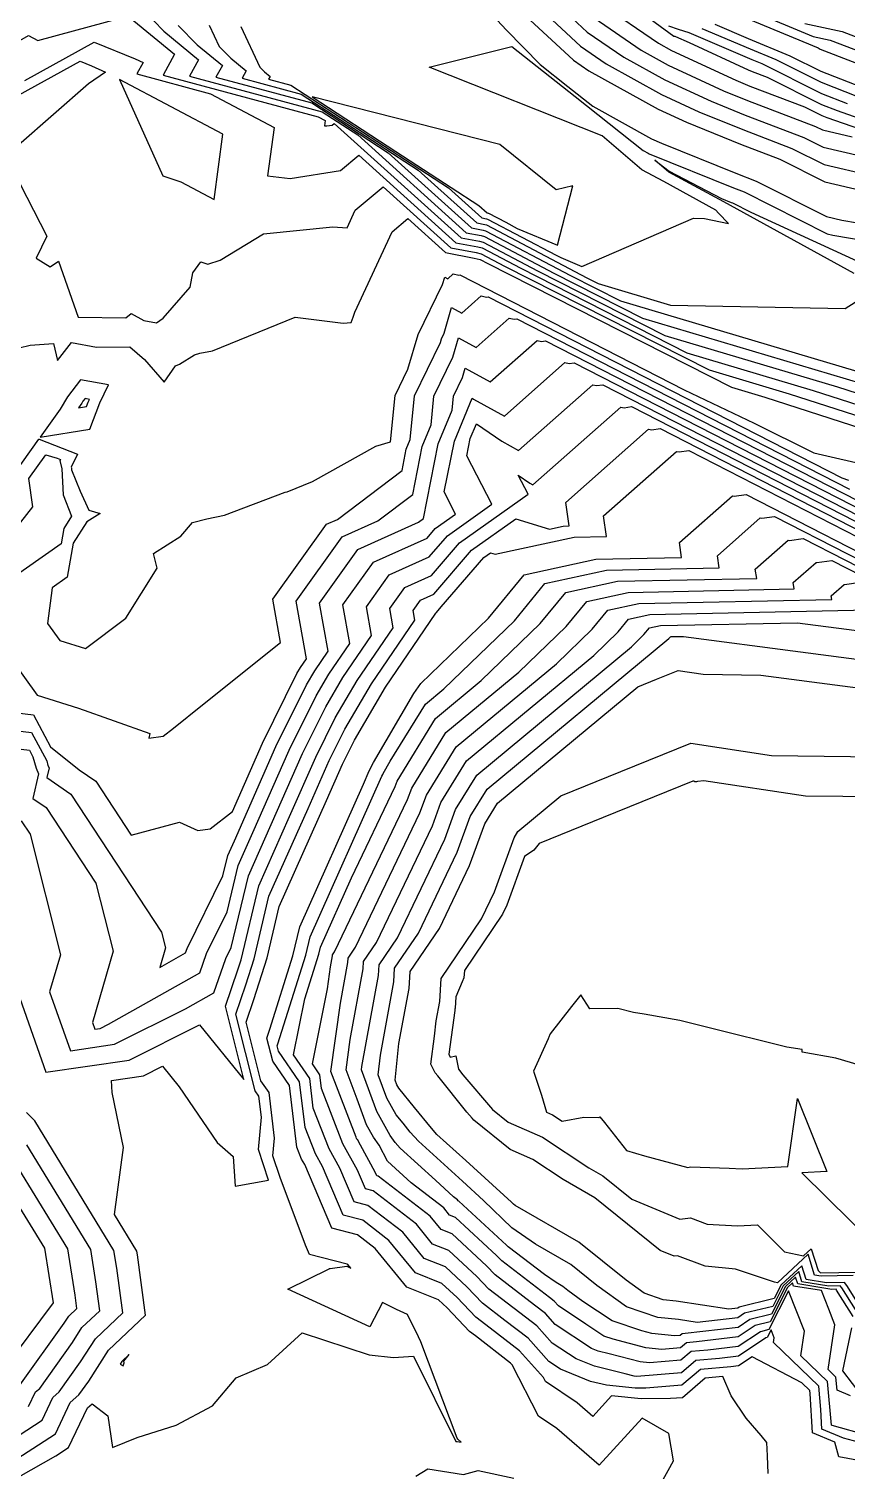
# Model space of a CAD drawing. Header units: millimetres. Extents: x 1157528 to 1158127, y 1280646 to 1281429.
# Drawn here: x 1157656.7 to 1157721, y 1280843.8 to 1280957.2 of the extents above; entities that cross this region are included whole.
import ezdxf

# ---------------------------------------------------------------- set-up
doc = ezdxf.new("R2010")
doc.units = ezdxf.units.MM
doc.layers.add('OCTUBRE', color=31, linetype='Continuous')

msp = doc.modelspace()

# ---------------------------------------------------------------- linework, layer by layer
at = {"layer": 'OCTUBRE', "flags": 128}
for points, elevation in [([(1157688.6, 1280963.12), (1157694.19, 1280957.1), (1157696.83, 1280954.42), (1157699.02, 1280952.69), (1157700.97, 1280951.14), (1157705.59, 1280948.58), (1157706.37, 1280948.22), (1157712.21, 1280945.86), (1157713.81, 1280945.25), (1157719.33, 1280942.46), (1157720.55, 1280942.18), (1157725.47, 1280941.34)], 440.5), ([(1157692.97, 1280960.79), (1157699.46, 1280954.74), (1157700.65, 1280953.92), (1157706.11, 1280950.9), (1157708.32, 1280949.87), (1157712.58, 1280948.15), (1157715.68, 1280946.97), (1157719.2, 1280945.19), (1157722, 1280944.53)], 439.5), ([(1157694.78, 1280960.72), (1157700, 1280955.85), (1157702.03, 1280954.46), (1157706.37, 1280952.05), (1157709.29, 1280950.69), (1157712.76, 1280949.29), (1157716.61, 1280947.82), (1157719.14, 1280946.55), (1157722.73, 1280945.7)], 439), ([(1157696.59, 1280960.64), (1157700.53, 1280956.96), (1157703.4, 1280955), (1157706.63, 1280953.21), (1157710.26, 1280951.52), (1157712.94, 1280950.44), (1157717.55, 1280948.68), (1157719.08, 1280947.91), (1157723.46, 1280946.88)], 438.5), ([(1157701.61, 1280959.19), (1157706.14, 1280956.08), (1157707.15, 1280955.52), (1157712.21, 1280953.17), (1157713.3, 1280952.72), (1157717.61, 1280951.08), (1157718.97, 1280950.4), (1157719.36, 1280950.25), (1157723.88, 1280948.66)], 437.5), ([(1157704.79, 1280958.49), (1157707.35, 1280956.65), (1157707.41, 1280956.63), (1157707.48, 1280956.6), (1157708.54, 1280956.15), (1157713.18, 1280953.99), (1157713.48, 1280953.87), (1157714.68, 1280953.41), (1157718.95, 1280951.27), (1157720.16, 1280950.8), (1157723.94, 1280949.47)], 437), ([(1157713.43, 1280958.64), (1157718.29, 1280956.62), (1157719.63, 1280956.33), (1157723.69, 1280954.77)], 434), ([(1157616.16, 1280957.44), (1157616.18, 1280957.21), (1157616.18, 1280957.19), (1157616.21, 1280956.91), (1157619.87, 1280956.53), (1157623.33, 1280944.59), (1157623.36, 1280933.99), (1157625.64, 1280933.74), (1157634.37, 1280934.3), (1157637.15, 1280938.21), (1157640.08, 1280942.46), (1157640.81, 1280943.28), (1157646.08, 1280949.3), (1157649.65, 1280952.81), (1157651.12, 1280953.51), (1157650.82, 1280952.97), (1157654.59, 1280955.52), (1157656.64, 1280956.69), (1157657.37, 1280956.3), (1157664.22, 1280958.16)], 443), ([(1157664.63, 1280958.08), (1157668.1, 1280955.21), (1157667.22, 1280953.58), (1157679.39, 1280950.3), (1157679.94, 1280950.01), (1157679.88, 1280949.6), (1157680.07, 1280949.58), (1157680.5, 1280949.65), (1157680.66, 1280949.78), (1157690.62, 1280940.79), (1157692.07, 1280940.52), (1157692.36, 1280940.44), (1157696.62, 1280938.2), (1157706.63, 1280933.12), (1157720.2, 1280929.08), (1157725.57, 1280927.34)], 443), ([(1157666.44, 1280957.86), (1157667.26, 1280957.02), (1157669.98, 1280954.78), (1157669.29, 1280953.5), (1157679.71, 1280950.69), (1157682.51, 1280948.87), (1157691.03, 1280941.18), (1157692.21, 1280940.96), (1157692.45, 1280940.9), (1157697.92, 1280938.02), (1157704.88, 1280934.48), (1157722.1, 1280929.35)], 442.5), ([(1157668.4, 1280957.47), (1157669.89, 1280955.96), (1157671.86, 1280954.34), (1157671.36, 1280953.42), (1157678.88, 1280951.39), (1157684.89, 1280947.48), (1157691.44, 1280941.57), (1157692.35, 1280941.4), (1157692.53, 1280941.35), (1157699.21, 1280937.83), (1157703.14, 1280935.84), (1157724, 1280929.62)], 442), ([(1157670.83, 1280957.5), (1157671.6, 1280955.83), (1157672.53, 1280954.9), (1157673.73, 1280953.9), (1157673.43, 1280953.33), (1157678.06, 1280952.08), (1157687.26, 1280946.1), (1157691.85, 1280941.96), (1157692.49, 1280941.84), (1157692.61, 1280941.81), (1157700.51, 1280937.65), (1157701.39, 1280937.2), (1157707.08, 1280935.5), (1157720.81, 1280935.24), (1157722.88, 1280936.54)], 441.5), ([(1157673.32, 1280957.39), (1157674.81, 1280954.19), (1157675.16, 1280953.84), (1157675.61, 1280953.46), (1157675.5, 1280953.25), (1157677.24, 1280952.78), (1157689.64, 1280944.72), (1157692.26, 1280942.35), (1157692.62, 1280942.28), (1157692.7, 1280942.26), (1157698.08, 1280939.43), (1157698.46, 1280939.23), (1157700.11, 1280938.54), (1157708.89, 1280942.33), (1157709.75, 1280942.31), (1157711.64, 1280941.92), (1157710.85, 1280942.72), (1157710.63, 1280942.97), (1157706.55, 1280945.21), (1157704.82, 1280946.14), (1157701.7, 1280948.81), (1157688.12, 1280954.21), (1157694.61, 1280955.82), (1157699.59, 1280951.9), (1157704.93, 1280947.65), (1157705.33, 1280947.43), (1157705.4, 1280947.4), (1157712.03, 1280944.71), (1157712.87, 1280944.39), (1157719.39, 1280941.1), (1157719.82, 1280941), (1157725.85, 1280939.98)], 441), ([(1157701.07, 1280958.08), (1157704.77, 1280955.54), (1157706.89, 1280954.37), (1157711.23, 1280952.34), (1157713.12, 1280951.58), (1157718.48, 1280949.54), (1157719.01, 1280949.27), (1157721.35, 1280948.72)], 438), ([(1157706.91, 1280957.44), (1157707.68, 1280957.2), (1157708.51, 1280956.93), (1157713.47, 1280954.81), (1157714.24, 1280954.49), (1157718.93, 1280952.14), (1157720.97, 1280951.35)], 436.5), ([(1157709.54, 1280957.25), (1157713.33, 1280955.64), (1157715.34, 1280954.8), (1157718.91, 1280953.01), (1157721.78, 1280951.9)], 436), ([(1157710.57, 1280957.58), (1157713.19, 1280956.46), (1157716.45, 1280955.1), (1157718.88, 1280953.88), (1157722.59, 1280952.45)], 435.5), ([(1157712.92, 1280958.1), (1157718.67, 1280955.71), (1157718.84, 1280955.62), (1157724.2, 1280953.55)], 434.5), ([(1157717.64, 1280957.64), (1157720.57, 1280957.01), (1157723.09, 1280956.04)], 433.5), ([(1157656.35, 1280953.16), (1157661.8, 1280956.17), (1157665, 1280954.86), (1157665.64, 1280954.58), (1157665.15, 1280953.67), (1157670.93, 1280952.11), (1157675.92, 1280949.47), (1157675.41, 1280945.67), (1157677.18, 1280945.46), (1157681.14, 1280946.08), (1157682.58, 1280947.28), (1157690.22, 1280940.4), (1157691.94, 1280940.08), (1157692.28, 1280939.99), (1157695.32, 1280938.39), (1157708.37, 1280931.76), (1157718.29, 1280928.8), (1157726.12, 1280926.28)], 443.5), ([(1157647.42, 1280947.35), (1157660.69, 1280954.67), (1157661.57, 1280954.31), (1157662.68, 1280953.81), (1157661.34, 1280952.89), (1157655.83, 1280948.07)], 444), ([(1157654.92, 1280947.04), (1157658.07, 1280940.93), (1157657.24, 1280939.2), (1157658.33, 1280938.51), (1157658.99, 1280938.94), (1157659.32, 1280937.98), (1157660.54, 1280934.56), (1157664.27, 1280934.49), (1157664.7, 1280934.85), (1157665.68, 1280934.28), (1157666.68, 1280934.1), (1157667.2, 1280934.48), (1157669.33, 1280936.91), (1157669.55, 1280938.04), (1157670.17, 1280938.89), (1157670.72, 1280938.72), (1157671.69, 1280939.04), (1157675.09, 1280941.09), (1157680.53, 1280941.64), (1157681.67, 1280941.56), (1157682.31, 1280942.95), (1157684.51, 1280944.79), (1157689.81, 1280940.01), (1157691.8, 1280939.64), (1157692.2, 1280939.53), (1157694.02, 1280938.57), (1157710.12, 1280930.4), (1157716.39, 1280928.53), (1157726.67, 1280925.22)], 444), ([(1157721.52, 1280937.99), (1157711.27, 1280943.62), (1157706.94, 1280945.94), (1157705.85, 1280946.88), (1157706.96, 1280946.03), (1157711.08, 1280943.88), (1157711.85, 1280943.57), (1157711.94, 1280943.54), (1157713.38, 1280942.81), (1157723.7, 1280938.05)], 441.5), ([(1157654.13, 1280931.73), (1157656.77, 1280932.36), (1157658.58, 1280932.47), (1157658.9, 1280931.15), (1157660, 1280932.55), (1157661.98, 1280932.2), (1157664.59, 1280932.22), (1157665.75, 1280931.23), (1157667.3, 1280929.44), (1157668.18, 1280930.73), (1157668.5, 1280930.87), (1157669.66, 1280931.58), (1157670.08, 1280931.72), (1157671.08, 1280931.9), (1157677.59, 1280934.56), (1157681.35, 1280934.08), (1157681.98, 1280934.14), (1157682.14, 1280934.54), (1157682.28, 1280934.95), (1157685.2, 1280941.27), (1157686.43, 1280942.3), (1157689.4, 1280939.63), (1157691.66, 1280939.19), (1157692.11, 1280939.08), (1157692.72, 1280938.76), (1157711.86, 1280929.05), (1157714.49, 1280928.26), (1157727.22, 1280924.16)], 444.5), ([(1157654.75, 1280921.17), (1157657.43, 1280924.97), (1157657.47, 1280924.96), (1157660.47, 1280923.78), (1157659.99, 1280922.77), (1157660, 1280922.72), (1157660.01, 1280922.56), (1157660.68, 1280920.88), (1157661.37, 1280919.38), (1157662.25, 1280919.13), (1157661.2, 1280918.47), (1157660.14, 1280916.8), (1157659.67, 1280914.11), (1157658.49, 1280913.28), (1157658.11, 1280910.47), (1157659.08, 1280909.13), (1157661.11, 1280908.5), (1157664.27, 1280910.88), (1157666.74, 1280914.82), (1157666.45, 1280915.97), (1157668.6, 1280917.35), (1157669.51, 1280918.42), (1157670.64, 1280918.7), (1157672.02, 1280919), (1157676.8, 1280920.8), (1157676.95, 1280920.81), (1157678.94, 1280921.64), (1157683.93, 1280924.4), (1157685.07, 1280924.75), (1157685.43, 1280928.39), (1157686.43, 1280930.46), (1157687.26, 1280933.18), (1157689.17, 1280937.12), (1157689.34, 1280937.7), (1157689.58, 1280937.57), (1157690.01, 1280937.96), (1157690.45, 1280937.86), (1157690.52, 1280937.87), (1157708.16, 1280928.83), (1157713.65, 1280926.23), (1157718.34, 1280923.89), (1157723, 1280922.81)], 445.5), ([(1157652.43, 1280911.6), (1157657.3, 1280904.85), (1157660.57, 1280903.83), (1157666.16, 1280901.84), (1157666.08, 1280901.47), (1157667.21, 1280901.62), (1157668.02, 1280902.25), (1157670.3, 1280904.07), (1157676.42, 1280908.98), (1157675.82, 1280912.38), (1157680.04, 1280918.27), (1157680.9, 1280918.66), (1157685.98, 1280922.5), (1157686.31, 1280924.18), (1157686.62, 1280924.93), (1157686.96, 1280928.37), (1157688.99, 1280932.55), (1157689.08, 1280932.86), (1157689.3, 1280933.3), (1157689.88, 1280935.32), (1157690.69, 1280934.87), (1157692.21, 1280936.22), (1157692.62, 1280936.13), (1157692.76, 1280936.15), (1157720.53, 1280921.92), (1157721.06, 1280921.74)], 446), ([(1157654.38, 1280903.6), (1157657.03, 1280903.29), (1157658.37, 1280900.79), (1157660.61, 1280898.98), (1157661.91, 1280898.09), (1157664.7, 1280893.84), (1157668.49, 1280894.85), (1157669.93, 1280894.21), (1157670.91, 1280894.34), (1157672.65, 1280895.7), (1157675.02, 1280901.08), (1157677.72, 1280906.54), (1157678, 1280907.02), (1157678.46, 1280907.69), (1157677.66, 1280912.23), (1157681.27, 1280917.28), (1157684.09, 1280918.55), (1157686.82, 1280920.61), (1157687.57, 1280924.39), (1157688.27, 1280926.08), (1157688.49, 1280928.35), (1157689.98, 1280931.42), (1157690.42, 1280932.93), (1157691.8, 1280932.18), (1157694.4, 1280934.47), (1157694.78, 1280934.39), (1157695.01, 1280934.42), (1157721.15, 1280921.03)], 446.5), ([(1157651.39, 1280902.55), (1157656.86, 1280901.91), (1157658.06, 1280899.67), (1157658.16, 1280899.31), (1157658.24, 1280899.13), (1157658.06, 1280898.36), (1157659.96, 1280897.05), (1157667.09, 1280886.21), (1157667.4, 1280884.97), (1157666.96, 1280883.44), (1157668.97, 1280884.58), (1157669.1, 1280884.93), (1157671.91, 1280890.64), (1157672.29, 1280892.25), (1157672.81, 1280893.4), (1157676.07, 1280900.81), (1157678.47, 1280905.66), (1157679.12, 1280906.76), (1157680.17, 1280908.3), (1157679.5, 1280912.08), (1157682.51, 1280916.29), (1157687.28, 1280918.44), (1157687.66, 1280918.72), (1157688.83, 1280924.6), (1157689.91, 1280927.23), (1157690.02, 1280928.33), (1157690.74, 1280929.81), (1157690.95, 1280930.54), (1157692.91, 1280929.48), (1157696.59, 1280932.73), (1157696.95, 1280932.65), (1157697.26, 1280932.69), (1157721.77, 1280920.14)], 447), ([(1157651.6, 1280901.13), (1157656.7, 1280900.53), (1157656.98, 1280900), (1157657.23, 1280899.11), (1157657.42, 1280898.66), (1157656.97, 1280896.73), (1157658.01, 1280896.01), (1157661.92, 1280890.06), (1157663.27, 1280884.71), (1157661.65, 1280879.12), (1157661.84, 1280878.58), (1157662.25, 1280878.64), (1157662.91, 1280878.97), (1157670.08, 1280883.01), (1157670.62, 1280884.53), (1157672.23, 1280887.82), (1157673.1, 1280891.45), (1157674.26, 1280894.04), (1157677.12, 1280900.53), (1157679.23, 1280904.79), (1157680.23, 1280906.5), (1157681.87, 1280908.91), (1157681.34, 1280911.93), (1157683.74, 1280915.29), (1157687.95, 1280917.19), (1157688.59, 1280917.94), (1157690.18, 1280919.07), (1157689.29, 1280920.81), (1157690.09, 1280924.81), (1157691.48, 1280928.18), (1157691.59, 1280928.1), (1157694.03, 1280926.78), (1157698.78, 1280930.98), (1157699.11, 1280930.91), (1157699.51, 1280930.97), (1157722.38, 1280919.25)], 447.5), ([(1157656.06, 1280894.97), (1157656.75, 1280893.92), (1157659.13, 1280884.44), (1157658.29, 1280881.53), (1157659.92, 1280876.89), (1157663.39, 1280877.4), (1157668.96, 1280880.19), (1157671.18, 1280881.44), (1157672.14, 1280884.14), (1157672.56, 1280885), (1157673.91, 1280890.65), (1157675.7, 1280894.67), (1157678.16, 1280900.26), (1157679.98, 1280903.92), (1157681.34, 1280906.24), (1157683.58, 1280909.52), (1157683.18, 1280911.79), (1157684.98, 1280914.3), (1157688.12, 1280915.72), (1157689.55, 1280917.37), (1157693.03, 1280919.86), (1157691.07, 1280923.66), (1157691.34, 1280925.02), (1157691.82, 1280926.17), (1157693.81, 1280924.8), (1157695.14, 1280924.08), (1157700.98, 1280929.24), (1157701.27, 1280929.17), (1157701.76, 1280929.24), (1157723, 1280918.36)], 448), ([(1157654.92, 1280883.94), (1157658, 1280875.21), (1157664.53, 1280876.16), (1157670.07, 1280878.93), (1157673.56, 1280874.62), (1157672.12, 1280880.39), (1157673.08, 1280883.25), (1157673.33, 1280884.05), (1157674.72, 1280889.85), (1157677.15, 1280895.3), (1157679.21, 1280899.98), (1157680.73, 1280903.05), (1157682.46, 1280905.99), (1157685.28, 1280910.13), (1157685.02, 1280911.64), (1157686.21, 1280913.31), (1157688.3, 1280914.25), (1157690.5, 1280916.81), (1157695.88, 1280920.64), (1157695.11, 1280922.13), (1157696.02, 1280921.51), (1157696.25, 1280921.38), (1157703.17, 1280927.49), (1157703.44, 1280927.43), (1157704.01, 1280927.52), (1157723.62, 1280917.47)], 448.5), ([(1157651.32, 1280841.98), (1157658.74, 1280846.78), (1157659.91, 1280849.24), (1157660.59, 1280849.84), (1157661.36, 1280850.92), (1157662.92, 1280853.36), (1157665.82, 1280856.11), (1157665.2, 1280860.84), (1157665.15, 1280861.15), (1157663.39, 1280864.02), (1157664.1, 1280869.29), (1157663.19, 1280873.6), (1157663.16, 1280874.56), (1157665.67, 1280874.93), (1157667.16, 1280875.67), (1157668.48, 1280874.05), (1157671.45, 1280869.67), (1157672.72, 1280868.58), (1157672.88, 1280866.24), (1157675.49, 1280866.72), (1157674.69, 1280869.12), (1157674.93, 1280871.66), (1157674.73, 1280873.33), (1157674.43, 1280873.75), (1157672.93, 1280879.76), (1157673.71, 1280882.08), (1157674.35, 1280884.12), (1157675.52, 1280889.05), (1157678.6, 1280895.94), (1157680.26, 1280899.7), (1157681.49, 1280902.17), (1157683.57, 1280905.73), (1157686.98, 1280910.74), (1157686.85, 1280911.49), (1157687.44, 1280912.31), (1157688.48, 1280912.78), (1157691.45, 1280916.24), (1157694.91, 1280918.7), (1157697.57, 1280917.89), (1157698.65, 1280918.13), (1157699.1, 1280918.14), (1157698.84, 1280919.98), (1157705.36, 1280925.75), (1157705.6, 1280925.7), (1157706.26, 1280925.79), (1157724.24, 1280916.57)], 449), ([(1157651.65, 1280912.88), (1157656.98, 1280919.64), (1157656.66, 1280921.86), (1157657.98, 1280923.72), (1157658.87, 1280923.47), (1157659.13, 1280923.37), (1157659.09, 1280923.28), (1157659.24, 1280922.62), (1157659.34, 1280920.58), (1157660.01, 1280918.91), (1157659.4, 1280917.95), (1157659.19, 1280916.73), (1157652.49, 1280912.05)], 446), ([(1157655.88, 1280843.41), (1157658.77, 1280845.06), (1157659.78, 1280845.71), (1157661.27, 1280848.82), (1157661.62, 1280849.13), (1157662.87, 1280848.19), (1157663.22, 1280845.72), (1157665.18, 1280846.49), (1157668.24, 1280847.45), (1157671.09, 1280848.99), (1157672.94, 1280851.19), (1157675.41, 1280852.23), (1157678.13, 1280854.72), (1157683.41, 1280852.99), (1157685.31, 1280852.79), (1157686.88, 1280852.88), (1157690.21, 1280846.19), (1157690.3, 1280846.18), (1157690.32, 1280846.19), (1157690.62, 1280846.12), (1157690.37, 1280846.35), (1157690.31, 1280846.45), (1157687.46, 1280854.02), (1157687.27, 1280854.4), (1157686.42, 1280856.16), (1157685.55, 1280856.55), (1157684.44, 1280857.11), (1157683.44, 1280855.19), (1157677.01, 1280858.16), (1157680.26, 1280859.76), (1157680.27, 1280859.78), (1157680.32, 1280859.78), (1157681.63, 1280859.96), (1157681.96, 1280859.79), (1157681.72, 1280860.08), (1157681.67, 1280860.12), (1157678.7, 1280860.88), (1157678.39, 1280861.61), (1157676.4, 1280866.94), (1157675.84, 1280868.63), (1157675.97, 1280870.01), (1157675.53, 1280873.61), (1157674.89, 1280874.53), (1157673.74, 1280879.14), (1157674.34, 1280880.92), (1157675.37, 1280884.19), (1157676.33, 1280888.24), (1157680.05, 1280896.57), (1157681.31, 1280899.43), (1157682.24, 1280901.3), (1157684.68, 1280905.47), (1157688.64, 1280911.29), (1157688.7, 1280911.34), (1157689.06, 1280911.78), (1157692.4, 1280915.67), (1157692.92, 1280916.04), (1157693.31, 1280915.92), (1157699.5, 1280917.26), (1157702.05, 1280917.31), (1157701.82, 1280918.93), (1157707.56, 1280924), (1157707.76, 1280923.96), (1157708.51, 1280924.06), (1157724.86, 1280915.68)], 449.5), ([(1157704.27, 1280839.15), (1157707.3, 1280844.65), (1157706.95, 1280846.81), (1157704.85, 1280848.02), (1157701.48, 1280844.32), (1157698.14, 1280847.19), (1157696.7, 1280848.17), (1157694.63, 1280852.21), (1157694.51, 1280852.34), (1157691.74, 1280854.48), (1157691.28, 1280854.83), (1157689.52, 1280856.69), (1157688.85, 1280857.31), (1157686.37, 1280858.3), (1157683.88, 1280861.36), (1157682.49, 1280862.43), (1157680.47, 1280862.94), (1157678.33, 1280867.94), (1157678.08, 1280868.38), (1157677.72, 1280869.32), (1157677.13, 1280874.16), (1157675.82, 1280876.07), (1157675.36, 1280877.89), (1157675.6, 1280878.6), (1157677.4, 1280884.34), (1157677.95, 1280886.64), (1157682.95, 1280897.84), (1157683.41, 1280898.88), (1157683.74, 1280899.56), (1157686.91, 1280904.96), (1157687.46, 1280905.76), (1157692.77, 1280910.9), (1157695.57, 1280914.3), (1157701.2, 1280915.52), (1157707.95, 1280915.66), (1157707.78, 1280916.84), (1157711.94, 1280920.52), (1157712.09, 1280920.48), (1157713.01, 1280920.61), (1157726.1, 1280913.9)], 450.5), ([(1157714.75, 1280843.67), (1157714.69, 1280845.06), (1157714.64, 1280846.11), (1157714.21, 1280846.66), (1157713.02, 1280848.02), (1157711.84, 1280849.77), (1157711.2, 1280851.28), (1157709.79, 1280851.15), (1157708.01, 1280849.62), (1157707.07, 1280849.55), (1157704.78, 1280849.54), (1157702.45, 1280849.77), (1157700.97, 1280848.15), (1157699.73, 1280849.22), (1157697.25, 1280850.9), (1157697.1, 1280851.2), (1157695.2, 1280853.31), (1157692.91, 1280855.08), (1157691.79, 1280855.94), (1157690.3, 1280857.51), (1157689.12, 1280858.61), (1157687.04, 1280859.43), (1157684.95, 1280861.99), (1157682.89, 1280863.58), (1157681.35, 1280863.98), (1157679.72, 1280867.8), (1157679.17, 1280868.78), (1157678.37, 1280870.85), (1157677.93, 1280874.44), (1157676.28, 1280876.85), (1157676.17, 1280877.27), (1157676.23, 1280877.43), (1157678.42, 1280884.41), (1157678.76, 1280885.84), (1157684.4, 1280898.47), (1157684.46, 1280898.6), (1157684.5, 1280898.68), (1157685.06, 1280899.65), (1157687.82, 1280904.12), (1157689.27, 1280905.33), (1157694.81, 1280910.69), (1157697.21, 1280913.61), (1157702.05, 1280914.66), (1157710.9, 1280914.84), (1157710.76, 1280915.79), (1157714.13, 1280918.77), (1157714.26, 1280918.74), (1157715.26, 1280918.89), (1157726.72, 1280913.01)], 451), ([(1157722.13, 1280844.62), (1157720.31, 1280844.98), (1157720, 1280846.13), (1157718.23, 1280846.86), (1157718.05, 1280849.95), (1157718.03, 1280850.18), (1157717.4, 1280850.8), (1157713.48, 1280852.84), (1157712.42, 1280852.13), (1157711.82, 1280852.06), (1157709.43, 1280851.85), (1157707.97, 1280850.6), (1157705.15, 1280850.37), (1157704.31, 1280850.36), (1157702.05, 1280850.6), (1157700.79, 1280850.9), (1157698.42, 1280851.87), (1157697.52, 1280852.46), (1157695.88, 1280854.29), (1157694.07, 1280855.68), (1157692.29, 1280857.05), (1157691.08, 1280858.34), (1157689.39, 1280859.9), (1157687.71, 1280860.57), (1157686.03, 1280862.63), (1157683.3, 1280864.74), (1157682.23, 1280865.01), (1157681.1, 1280867.65), (1157680.26, 1280869.17), (1157679.01, 1280872.39), (1157678.73, 1280874.72), (1157677.45, 1280876.58), (1157678.34, 1280880.98), (1157679.43, 1280884.48), (1157679.57, 1280885.04), (1157682, 1280890.49), (1157685.44, 1280897.67), (1157685.59, 1280898.08), (1157688.62, 1280903.01), (1157692.21, 1280905.99), (1157696.84, 1280910.47), (1157698.85, 1280912.91), (1157702.9, 1280913.79), (1157713.85, 1280914.01), (1157713.74, 1280914.74), (1157716.33, 1280917.03), (1157716.42, 1280917.01), (1157717.51, 1280917.16), (1157727.33, 1280912.12)], 451.5), ([(1157721.84, 1280846.13), (1157720.68, 1280846.44), (1157718.98, 1280847.15), (1157718.89, 1280848.69), (1157718.72, 1280850.54), (1157715.17, 1280853.96), (1157715.23, 1280854.33), (1157714.98, 1280854.95), (1157714.68, 1280854.36), (1157714.56, 1280854.33), (1157712.41, 1280852.89), (1157710.92, 1280852.71), (1157709.06, 1280852.54), (1157707.94, 1280851.58), (1157704.44, 1280851.29), (1157704.22, 1280851.31), (1157703.51, 1280851.5), (1157701.1, 1280852.09), (1157699.65, 1280852.68), (1157697.77, 1280853.92), (1157696.57, 1280855.26), (1157695.24, 1280856.29), (1157692.8, 1280858.16), (1157691.85, 1280859.16), (1157689.65, 1280861.19), (1157688.38, 1280861.7), (1157687.11, 1280863.26), (1157683.71, 1280865.89), (1157683.11, 1280866.04), (1157682.49, 1280867.51), (1157681.34, 1280869.57), (1157679.66, 1280873.92), (1157679.53, 1280875), (1157678.94, 1280875.86), (1157680.12, 1280881.77), (1157680.36, 1280883.48), (1157680.52, 1280884.34), (1157680.52, 1280884.43), (1157680.68, 1280884.67), (1157686.42, 1280896.63), (1157686.74, 1280897.53), (1157689.43, 1280901.9), (1157695.16, 1280906.65), (1157698.88, 1280910.25), (1157700.5, 1280912.21), (1157703.75, 1280912.92), (1157716.8, 1280913.19), (1157716.72, 1280913.69), (1157718.52, 1280915.28), (1157718.58, 1280915.27), (1157719.76, 1280915.43), (1157727.95, 1280911.23)], 452), ([(1157722.59, 1280846.66), (1157719.77, 1280847.43), (1157719.72, 1280847.45), (1157719.4, 1280850.89), (1157717.32, 1280852.9), (1157717.61, 1280854.85), (1157716.35, 1280858.03), (1157714.79, 1280854.97), (1157714.14, 1280854.81), (1157712.4, 1280853.64), (1157710.02, 1280853.36), (1157708.7, 1280853.24), (1157707.9, 1280852.56), (1157705.42, 1280852.35), (1157704.69, 1280852.43), (1157702.26, 1280853.07), (1157701.4, 1280853.28), (1157700.88, 1280853.49), (1157698.02, 1280855.38), (1157697.25, 1280856.23), (1157696.4, 1280856.89), (1157693.3, 1280859.27), (1157692.63, 1280859.98), (1157689.92, 1280862.49), (1157689.05, 1280862.83), (1157688.19, 1280863.9), (1157684.11, 1280867.04), (1157684, 1280867.07), (1157683.87, 1280867.36), (1157682.71, 1280869.46), (1157682.47, 1280869.92), (1157682.44, 1280869.95), (1157682.41, 1280870), (1157682.38, 1280870.11), (1157680.38, 1280875.26), (1157681.14, 1280880.63), (1157681.72, 1280883.83), (1157681.74, 1280884.17), (1157682.33, 1280885.03), (1157687.39, 1280895.6), (1157687.89, 1280896.97), (1157690.24, 1280900.79), (1157698.11, 1280907.31), (1157700.92, 1280910.03), (1157702.14, 1280911.52), (1157704.6, 1280912.05), (1157719.74, 1280912.36), (1157719.7, 1280912.65), (1157720.71, 1280913.54), (1157720.75, 1280913.53), (1157722, 1280913.71)], 452.5), ([(1157721.21, 1280849.77), (1157720.18, 1280850.22), (1157720.08, 1280851.24), (1157719.47, 1280851.84), (1157720, 1280855.36), (1157719.51, 1280856.59), (1157718.93, 1280858.04), (1157716.74, 1280858.39), (1157716.66, 1280858.64), (1157716.28, 1280858.29), (1157714.9, 1280855.58), (1157713.73, 1280855.29), (1157712.39, 1280854.4), (1157709.12, 1280854.01), (1157708.34, 1280853.94), (1157707.87, 1280853.54), (1157706.4, 1280853.41), (1157705.15, 1280853.55), (1157702.56, 1280854.23), (1157701.85, 1280854.47), (1157700.43, 1280855.41), (1157698.27, 1280856.84), (1157697.93, 1280857.21), (1157697.57, 1280857.49), (1157693.81, 1280860.38), (1157693.4, 1280860.8), (1157690.19, 1280863.78), (1157689.72, 1280863.97), (1157689.26, 1280864.54), (1157686.71, 1280866.5), (1157684.85, 1280868.21), (1157684.19, 1280869.46), (1157683.75, 1280870.09), (1157683.2, 1280871.06), (1157682.46, 1280873.08), (1157681.58, 1280875.38), (1157681.91, 1280877.77), (1157682.93, 1280883.32), (1157682.96, 1280883.9), (1157683.98, 1280885.4), (1157688.37, 1280894.56), (1157689.04, 1280896.41), (1157691.05, 1280899.67), (1157701.05, 1280907.97), (1157702.96, 1280909.82), (1157703.78, 1280910.82), (1157705.45, 1280911.18), (1157722.69, 1280911.54)], 453), ([(1157721.43, 1280856.01), (1157720.13, 1280858.08), (1157720.09, 1280858.14), (1157719.74, 1280858.13), (1157717.07, 1280858.56), (1157716.91, 1280859.09), (1157716.11, 1280858.35), (1157715.01, 1280856.19), (1157713.31, 1280855.78), (1157712.38, 1280855.15), (1157708.22, 1280854.66), (1157707.98, 1280854.64), (1157707.83, 1280854.51), (1157707.38, 1280854.48), (1157705.62, 1280854.66), (1157704.81, 1280854.87), (1157702.49, 1280855.67), (1157700.2, 1280857.18), (1157699, 1280858.05), (1157698.61, 1280858.36), (1157698.08, 1280858.67), (1157697.17, 1280859.3), (1157694.31, 1280861.49), (1157694.18, 1280861.62), (1157690.45, 1280865.08), (1157690.4, 1280865.1), (1157690.34, 1280865.17), (1157690.03, 1280865.41), (1157688.61, 1280866.71), (1157685.84, 1280869.23), (1157685.44, 1280869.67), (1157685.05, 1280870.24), (1157683.99, 1280872.11), (1157682.79, 1280875.39), (1157682.82, 1280875.65), (1157684.13, 1280882.81), (1157684.18, 1280883.64), (1157685.63, 1280885.77), (1157689.34, 1280893.52), (1157690.19, 1280895.86), (1157691.86, 1280898.56), (1157704, 1280908.64), (1157704.99, 1280909.6), (1157705.43, 1280910.13), (1157706.3, 1280910.31), (1157717.05, 1280910.53), (1157724.76, 1280909.52)], 453.5), ([(1157721.6, 1280856.56), (1157720.53, 1280858.26), (1157720.42, 1280858.41), (1157719.53, 1280858.4), (1157717.4, 1280858.74), (1157717.16, 1280859.54), (1157715.94, 1280858.42), (1157715.12, 1280856.8), (1157712.9, 1280856.26), (1157712.37, 1280855.91), (1157709.18, 1280855.53), (1157707.7, 1280855.76), (1157706.07, 1280855.93), (1157703.62, 1280856.77), (1157701.29, 1280858.45), (1157699.24, 1280860.1), (1157696.48, 1280861.7), (1157694.62, 1280862.98), (1157692.38, 1280865.13), (1157690.72, 1280866.65), (1157687.28, 1280869.78), (1157686.63, 1280870.5), (1157686.06, 1280871.2), (1157685.52, 1280871.85), (1157684.78, 1280873.16), (1157684.11, 1280874.99), (1157684.28, 1280876.55), (1157685.33, 1280882.3), (1157685.4, 1280883.37), (1157687.28, 1280886.14), (1157690.32, 1280892.49), (1157691.34, 1280895.3), (1157692.66, 1280897.45), (1157706.94, 1280909.3), (1157707.03, 1280909.38), (1157707.07, 1280909.43), (1157707.14, 1280909.45), (1157708.09, 1280909.46), (1157726.49, 1280907.05)], 454), ([(1157721.76, 1280857.1), (1157720.92, 1280858.44), (1157720.75, 1280858.68), (1157719.33, 1280858.66), (1157717.73, 1280858.91), (1157717.4, 1280859.99), (1157715.77, 1280858.48), (1157715.22, 1280857.41), (1157712.48, 1280856.74), (1157712.36, 1280856.66), (1157711.65, 1280856.58), (1157707.51, 1280857.21), (1157706.5, 1280857.31), (1157705.01, 1280857.83), (1157703.58, 1280858.86), (1157699.87, 1280861.84), (1157694.88, 1280864.73), (1157694.74, 1280864.82), (1157694.58, 1280864.98), (1157690.99, 1280868.26), (1157688.72, 1280870.32), (1157688.29, 1280870.8), (1157686.96, 1280872.44), (1157685.72, 1280873.95), (1157685.56, 1280874.22), (1157685.43, 1280874.59), (1157685.74, 1280877.45), (1157686.54, 1280881.79), (1157686.61, 1280883.11), (1157688.92, 1280886.51), (1157691.29, 1280891.45), (1157692.49, 1280894.74), (1157693.47, 1280896.34), (1157704.5, 1280905.49), (1157705.97, 1280906.09), (1157707.67, 1280906.78), (1157709.65, 1280906.48), (1157714.17, 1280906.42), (1157728.22, 1280904.58)], 454.5), ([(1157721.42, 1280859.23), (1157718.91, 1280859.18), (1157718.39, 1280859.26), (1157717.9, 1280860.89), (1157715.48, 1280858.66), (1157715.26, 1280858.71), (1157712.18, 1280859.73), (1157709.8, 1280859.95), (1157707.62, 1280860.76), (1157707.37, 1280860.74), (1157706.26, 1280861.2), (1157701.14, 1280865.32), (1157698.64, 1280866.77), (1157696.25, 1280868.34), (1157694.47, 1280869.13), (1157691.61, 1280871.43), (1157691.48, 1280871.59), (1157691.08, 1280872.06), (1157688.78, 1280874.91), (1157688.58, 1280875.15), (1157688.24, 1280875.84), (1157688.53, 1280878.03), (1157688.67, 1280879.25), (1157688.94, 1280880.77), (1157689.05, 1280882.57), (1157692.22, 1280887.25), (1157693.24, 1280889.38), (1157694.78, 1280893.63), (1157695.09, 1280894.12), (1157698.47, 1280896.92), (1157703.18, 1280898.84), (1157708.67, 1280901.06), (1157715.01, 1280900.1), (1157729.52, 1280899.92)], 455.5), ([(1157723.55, 1280896.84), (1157717.69, 1280896.91), (1157709.7, 1280898.12), (1157709.21, 1280898.05), (1157709.12, 1280898.02), (1157709, 1280898.03), (1157708.92, 1280898.07), (1157708.82, 1280898.07), (1157701.78, 1280895.22), (1157696.76, 1280893.17), (1157696.34, 1280892.65), (1157695.6, 1280892.15), (1157694.22, 1280888.34), (1157694.22, 1280888.34), (1157693.87, 1280887.62), (1157690.88, 1280883.21), (1157690.84, 1280882.62), (1157690.71, 1280882.3), (1157690.2, 1280881.14), (1157690.15, 1280880.25), (1157690.13, 1280880.15), (1157690.12, 1280880.06), (1157689.66, 1280876.61), (1157689.77, 1280876.4), (1157690.22, 1280876.49), (1157690.41, 1280875.44), (1157690.76, 1280875.01), (1157693.1, 1280872.28), (1157694.32, 1280871.29), (1157697.02, 1280870.1), (1157700.66, 1280867.7), (1157701.77, 1280867.06), (1157704.04, 1280865.23), (1157707.8, 1280863.66), (1157708.64, 1280863.75), (1157709.96, 1280863.26), (1157712.35, 1280863.14), (1157713.9, 1280863.22), (1157716.04, 1280861.08), (1157717.52, 1280860.76), (1157718.14, 1280861.33), (1157718.67, 1280859.61), (1157718.85, 1280859.44), (1157721.75, 1280859.5)], 456), ([(1157740.98, 1280870.12), (1157720.07, 1280876.31), (1157717.43, 1280876.78), (1157717.41, 1280877), (1157716.23, 1280877.18), (1157710.12, 1280878.68), (1157707.81, 1280879.28), (1157705, 1280879.78), (1157704.17, 1280879.89), (1157702.94, 1280880.21), (1157700.74, 1280880.18), (1157700.02, 1280881.29), (1157699.3, 1280880.36), (1157697.62, 1280878.23), (1157697.56, 1280878.1), (1157697.55, 1280878.04), (1157697.47, 1280877.82), (1157696.31, 1280875.28), (1157696.31, 1280875.28), (1157696.93, 1280873.41), (1157697.34, 1280872.06), (1157697.8, 1280871.86), (1157698.56, 1280871.36), (1157700.26, 1280871.67), (1157701.45, 1280871.65), (1157701.52, 1280871.69), (1157701.89, 1280871.25), (1157703.63, 1280869.04), (1157705.04, 1280868.63), (1157708.45, 1280867.72), (1157708.64, 1280867.76), (1157711.68, 1280867.66), (1157712.7, 1280867.6), (1157716.3, 1280867.8), (1157717.06, 1280873.14), (1157719.36, 1280867.41), (1157717.4, 1280867.3), (1157725.14, 1280859.65)], 456.5), ([(1157652.25, 1280844.33), (1157657.69, 1280847.85), (1157658.55, 1280849.65), (1157659.05, 1280850.09), (1157660.72, 1280852.44), (1157661.88, 1280854.25), (1157664.03, 1280856.29), (1157663.56, 1280859.79), (1157663.34, 1280861.2), (1157657.12, 1280871.37), (1157656.48, 1280872.05)], 448.5), ([(1157656.64, 1280848.92), (1157657.19, 1280850.07), (1157657.51, 1280850.35), (1157660.08, 1280853.96), (1157660.83, 1280855.14), (1157662.23, 1280856.46), (1157661.93, 1280858.74), (1157661.53, 1280861.26), (1157656.5, 1280869.49)], 448), ([(1157655.96, 1280850.61), (1157659.44, 1280855.49), (1157659.79, 1280856.03), (1157660.43, 1280856.64), (1157660.3, 1280857.69), (1157659.72, 1280861.31), (1157655.87, 1280867.61)], 447.5), ([(1157722.14, 1280849.75), (1157720.63, 1280851.74), (1157721.33, 1280855.1)], 453.5), ([(1157687.07, 1280843.46), (1157688.02, 1280844.04), (1157690.82, 1280843.59), (1157691.97, 1280843.89), (1157694.76, 1280843.29)], 450.5)]:
    msp.add_lwpolyline(points, dxfattribs=dict(at, elevation=elevation))
for points, elevation in [([(1157668.6, 1280945.2), (1157671.22, 1280943.8), (1157671.91, 1280948.93), (1157663.79, 1280953.22), (1157667.19, 1280945.67), (1157668.6, 1280945.2)], 444), ([(1157695.03, 1280941.53), (1157698.2, 1280940.21), (1157699.41, 1280944.87), (1157698.08, 1280944.56), (1157693.67, 1280948.11), (1157678.91, 1280951.88), (1157685.48, 1280947.58), (1157692.01, 1280943.33), (1157692.67, 1280942.74), (1157692.76, 1280942.72), (1157692.78, 1280942.72), (1157694.13, 1280942.01), (1157695.03, 1280941.53)], 440.5), ([(1157660.71, 1280929.62), (1157659.68, 1280928.3), (1157659.11, 1280927.32), (1157657.54, 1280925.12), (1157661.45, 1280925.75), (1157662.24, 1280927.81), (1157662.92, 1280929.24), (1157660.71, 1280929.62)], 445.5), ([(1157661.07, 1280928.16), (1157660.9, 1280927.94), (1157660.81, 1280927.78), (1157660.55, 1280927.42), (1157661.19, 1280927.52), (1157661.32, 1280927.86), (1157661.43, 1280928.09), (1157661.07, 1280928.16)], 446), ([(1157655.24, 1280865.72), (1157648.82, 1280872.46), (1157647.95, 1280872.41), (1157647.33, 1280871.76), (1157643.92, 1280857.95), (1157642.84, 1280855.69), (1157642.49, 1280854.2), (1157642.13, 1280853.49), (1157641.27, 1280853.42), (1157639.94, 1280848.92), (1157640.62, 1280848.9), (1157642.69, 1280849.02), (1157642.62, 1280847.65), (1157643.31, 1280848.16), (1157645.24, 1280847.64), (1157649.08, 1280848.02), (1157648.96, 1280848.33), (1157649.41, 1280848.16), (1157654.15, 1280851.58), (1157654.7, 1280851.85), (1157658.59, 1280857.07), (1157657.91, 1280861.37), (1157655.24, 1280865.72)], 447), ([(1157664.06, 1280852.13), (1157664.14, 1280852.37), (1157664.13, 1280852.49), (1157664.53, 1280853.01), (1157663.96, 1280852.47), (1157663.82, 1280852.25), (1157664.06, 1280852.13)], 449.5)]:
    msp.add_lwpolyline(points, close=True, dxfattribs=dict(at, elevation=elevation))

doc.saveas('drawing.dxf')
